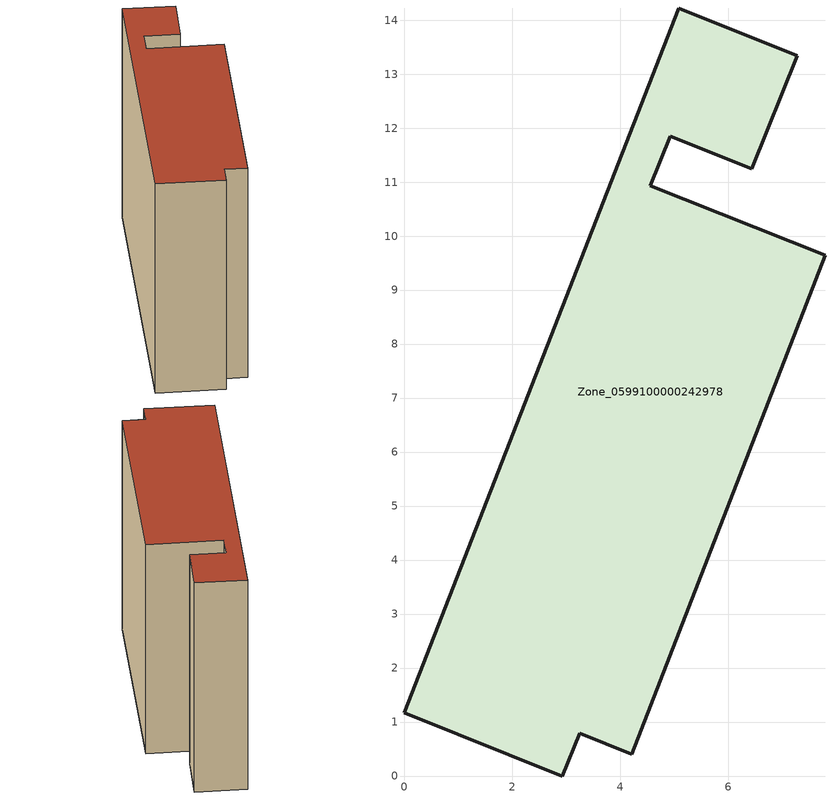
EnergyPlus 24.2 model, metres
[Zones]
Zone_0599100000242978
 floor ground (C_G): 4.93,11.85 4.56,10.93 7.8,9.65 4.21,0.41 3.25,0.79 2.93,0 0,1.17 5.08,14.22 7.28,13.34 6.44,11.25 z4
 wall outside (C_F): 4.56,10.93 4.93,11.85 6.44,11.25 7.28,13.34 5.08,14.22 0,1.17 2.93,0 3.25,0.79 4.21,0.41 7.8,9.65 4.56,10.93 z4:15.2
 roof outside (C_R): 7.28,13.34 5.08,14.22 0,1.17 2.93,0 3.25,0.79 4.21,0.41 7.8,9.65 4.56,10.93 4.93,11.85 6.44,11.25 z15.2
[BUILDING]
Pand.0599100000242978: North Axis=0; Terrain=City; Loads Convergence Tolerance Value=0.04; Temperature Convergence Tolerance Value=0.4; Solar Distribution=FullExterior; Maximum Number of Warmup Days=25; Minimum Number of Warmup Days=1
[Site:Location]
Rotterdam.The.Hague.AP_ZH_NLD Design_Conditions: Latitude=51.96; Longitude=4.45; Time Zone=1; Elevation=-4.5
[SITE:GROUNDTEMPERATURE:BUILDINGSURFACE]
18, 18, 18, 18, 18, 18, 18, 18, 18, 18, 18, 18
[MATERIAL] Thermal Absorptance=0.9; Solar Absorptance=0.7; Visible Absorptance=0.7
Name | Roughness | Thickness | Conductivity | Density | Specific Heat
G.TI.1975-1991 | MediumSmooth | 0.15 | 0.288461 | 540 | 1210
F.TI.1975-1991 | Rough | 0.3 | 0.230769 | 1920 | 840
R.TI.1975-1991 | MediumRough | 0.2 | 0.153846 | 1500 | 1000
[CONSTRUCTION]
C_G: G.TI.1975-1991
C_F: F.TI.1975-1991
C_R: R.TI.1975-1991
[ZONE]
Zone_0599100000242978: Type=1; Multiplier=1; Ceiling Height=Autocalculate; Volume=Autocalculate; Floor Area=autocalculate; Part of Total Floor Area=Yes
[ZONEINFILTRATION:DESIGNFLOWRATE]
Infil_Zone_0599100000242978: Zone or ZoneList or Space or SpaceList=Zone_0599100000242978; Schedule=AlwaysOn; Design Flow Rate Calculation Method=Flow/Area; Flow Rate per Floor Area=0.003; Constant Term Coefficient=1; Temperature Term Coefficient=0; Velocity Term Coefficient=0; Velocity Squared Term Coefficient=0
[HVACTEMPLATE:ZONE:IDEALLOADSAIRSYSTEM]
Zone_0599100000242978: Maximum Heating Supply Air Temperature=50; Minimum Cooling Supply Air Temperature=13; Maximum Heating Supply Air Humidity Ratio=0.0156; Minimum Cooling Supply Air Humidity Ratio=0.0077; Heating Limit=NoLimit; Cooling Limit=NoLimit; Dehumidification Control Type=ConstantSensibleHeatRatio; Cooling Sensible Heat Ratio=0.7; Dehumidification Setpoint=60; Humidification Control Type=None; Humidification Setpoint=30; Outdoor Air Method=None; Outdoor Air Flow Rate per Person=0.00944; Outdoor Air Flow Rate per Zone Floor Area=0; Outdoor Air Flow Rate per Zone=0; Demand Controlled Ventilation Type=None; Outdoor Air Economizer Type=NoEconomizer; Heat Recovery Type=None; Sensible Heat Recovery Effectiveness=0.7; Latent Heat Recovery Effectiveness=0.65
[ZONECONTROL:THERMOSTAT]
ThermostatControl_Zone_0599100000242978: Zone or ZoneList=Zone_0599100000242978; Control Type Schedule=DualSetpointControlType; Control 1=Thermostat_Zone_0599100000242978; Temperature Difference Between Cutout And Setpoint=0
[THERMOSTATSETPOINT:DUALSETPOINT]
Thermostat_Zone_0599100000242978: Heating Setpoint Temperature Schedule=HeatingSetpoint_Zone_0599100000242978; Cooling Setpoint Temperature Schedule=CoolingSetpoint_Zone_0599100000242978
[SCHEDULE:COMPACT]
HeatingSetpoint_Zone_0599100000242978: Through: 12/31, For: AllDays, Until: 24:00, 21
CoolingSetpoint_Zone_0599100000242978: Through: 12/31, For: AllDays, Until: 24:00, 24
DualSetpointControlType: Through: 12/31, For: AllDays, Until: 24:00, 4
AlwaysOn: Through: 12/31, For: AllDays, Until: 24:00, 1
